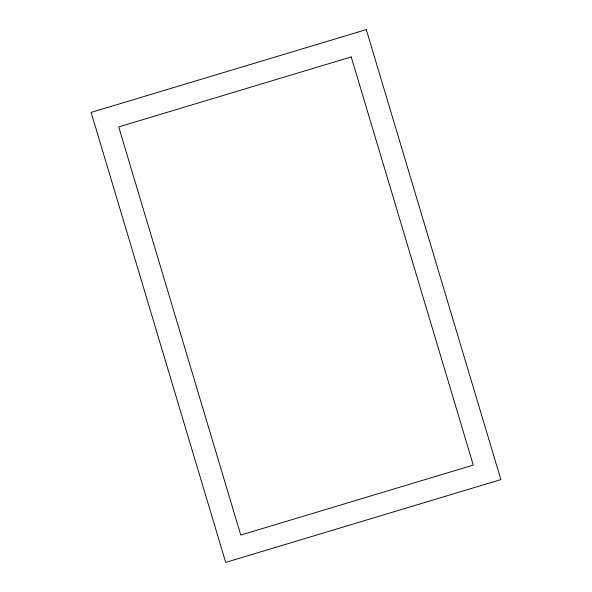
<?xml version="1.0" encoding="UTF-8"?>
<svg xmlns="http://www.w3.org/2000/svg" width="592" height="592" viewBox="0 0 592 592"><rect width="100%" height="100%" fill="white"/><g stroke="black" fill="none" stroke-linecap="round" stroke-linejoin="round"><path stroke-width="0.89" d="M366.293 29.6L91.124 112.406L225.707 562.4L500.876 479.594L366.293 29.6M351.226 56.943L118.711 126.917L240.774 535.057L473.289 465.083L351.226 56.943"/></g></svg>
